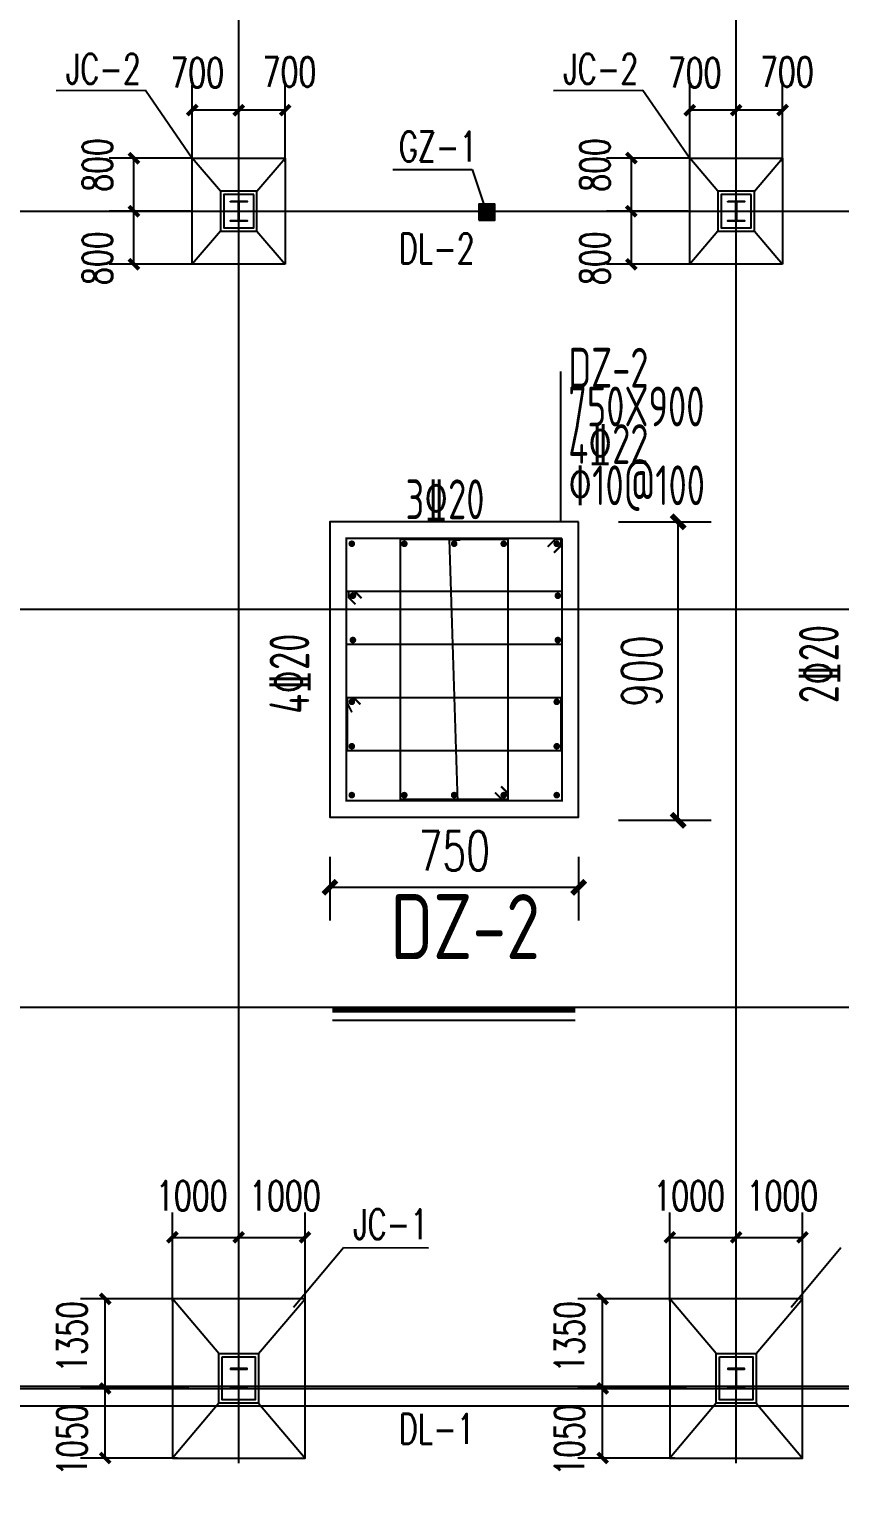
# Model space of a CAD drawing. Extents: x 180850 to 1399066, y 113487 to 334416.
# Drawn here: x 322840 to 335064, y 174007 to 195958 of the extents above; entities that cross this region are included whole.
import ezdxf
from ezdxf.enums import TextEntityAlignment as Align

# ---------------------------------------------------------------- set-up
doc = ezdxf.new("R2010")
doc.units = 0
doc.header["$LTSCALE"] = 1000
for name, color, linetype in [('AXIS', 3, 'Continuous'), ('COLU_DE', 7, 'Continuous'), ('COLU_DE_REIND', 1, 'Continuous'), ('COLU_DE_REINL', 1, 'Continuous'), ('COLU_DE_TEXT_JZ', 7, 'Continuous'), ('DOTE', 1, 'Continuous'), ('GZ', 50, 'Continuous'), ('NUM', 7, 'Continuous'), ('PUB_TEXT', 7, 'Continuous'), ('TEXT', 7, 'Continuous'), ('YCX', 90, 'Continuous'), ('承台', 2, 'Continuous')]:
    doc.layers.add(name, color=color, linetype=linetype)
doc.styles.add('_TCH_DIM_T3', font='SIMPLEX', dxfattribs={"width": 0.705882, "bigfont": 'GBCBIG'})
doc.styles.add('C', font='tssdeng.shx', dxfattribs={"height": 3, "bigfont": 'tssdchn.shx'})
doc.styles.add('TSSD_Norm', font='tssdeng.shx', dxfattribs={"bigfont": 'hztxt.shx'})
doc.styles.add('TSSD_Rein', font='Tssdeng.shx', dxfattribs={"width": 0.7, "bigfont": 'hztxt.shx'})
doc.dimstyles.new('TCH-200-5', dxfattribs={"dimtxt": 595, "dimasz": 200, "dimexe": 500, "dimexo": 600, "dimgap": 252.5, "dimtad": 1, "dimdec": 0, "dimlfac": 0.2, "dimzin": 0, "dimdsep": 46, "dimtxsty": '_TCH_DIM_T3', "dimblk": 'ARCHTICK', "dimcen": 0.09, "dimclrd": 124, "dimclre": 124, "dimclrt": 7, "dimazin": 2, "dimtfac": 1, "dimtdec": 0, "dimtix": 1, "dimtmove": 2, "dimatfit": 3, "dimfxl": 1, "dimtolj": 1, "dimtzin": 0, "dimarcsym": 0})
doc.dimstyles.new('TCH_150_1', dxfattribs={"dimtxt": 446.25, "dimasz": 150, "dimexe": 375, "dimexo": 450, "dimgap": 189.375, "dimtad": 1, "dimdec": 0, "dimzin": 0, "dimdsep": 46, "dimtxsty": '_TCH_DIM_T3', "dimblk": 'ARCHTICK', "dimcen": 0.09, "dimclrd": 256, "dimclre": 256, "dimclrt": 7, "dimazin": 2, "dimtfac": 1, "dimtdec": 0, "dimtix": 1, "dimtmove": 2, "dimatfit": 3, "dimfxl": 1, "dimtolj": 1, "dimtzin": 0, "dimarcsym": 0})

# ---------------------------------------------------------------- blocks, each defined once
blk = doc.blocks.new('A$C33B20A31')
at = {"layer": 'GZ'}
for points in [[(7125, 17900), (7375, 17900), (7375, 17890), (7257, 17890), (7253, 17885), (7253, 17615), (7257, 17610), (7375, 17610), (7375, 17600), (7125, 17600), (7125, 17610), (7243, 17610), (7247, 17615), (7247, 17885), (7243, 17890), (7125, 17890), (7125, 17900)], [(14625, 17900), (14875, 17900), (14875, 17890), (14757, 17890), (14753, 17885), (14753, 17615), (14757, 17610), (14875, 17610), (14875, 17600), (14625, 17600), (14625, 17610), (14743, 17610), (14747, 17615), (14747, 17885), (14743, 17890), (14625, 17890), (14625, 17900)], [(7125, 0), (7375, 0), (7375, 10), (7257, 10), (7253, 15), (7253, 285), (7257, 290), (7375, 290), (7375, 300), (7125, 300), (7125, 290), (7243, 290), (7247, 286), (7247, 15), (7243, 10), (7125, 10), (7125, 0)], [(14625, 0), (14875, 0), (14875, 10), (14757, 10), (14753, 15), (14753, 285), (14757, 290), (14875, 290), (14875, 300), (14625, 300), (14625, 290), (14743, 290), (14747, 286), (14747, 15), (14743, 10), (14625, 10), (14625, 0)]]:
    blk.add_lwpolyline(points, close=True, dxfattribs=at)
blk = doc.blocks.new('_ArchTick')
at = {"color": 0, "linetype": 'ByBlock', "const_width": 0.4}
blk.add_lwpolyline([(-0.5, -0.5), (0.5, 0.5)], dxfattribs=at)
blk = doc.blocks.new('*D1340')
at = {"layer": 'AXIS', "linetype": 'ByBlock', "lineweight": -2, "transparency": 16777216}
for p, q in [((325275, 193212), (324045, 193212)), ((324420, 192412), (324420, 193212)), ((325289, 192412), (324045, 192412))]:
    blk.add_line(p, q, dxfattribs=at)
at = {"layer": 'Defpoints', "color": 0, "linetype": 'ByBlock', "transparency": 16777216}
for p in [(324420, 193212), (325725, 193212), (325739, 192412)]:
    blk.add_point(p, dxfattribs=at)
at = {"layer": 'AXIS', "linetype": 'ByBlock', "lineweight": -2, "transparency": 16777216, "xscale": 150, "yscale": 150, "zscale": 150}
for p, rotation in [((324420, 193212), 90), ((324420, 192412), 270)]:
    blk.add_blockref('_ArchTick', p, dxfattribs=dict(at, rotation=rotation))
at = {"layer": 'AXIS', "color": 7, "linetype": 'ByBlock', "transparency": 16777216, "insert": (323870, 192504), "char_height": 446.2, "attachment_point": 5, "rotation": 90, "style": '_TCH_DIM_T3'}
blk.add_mtext('\\A1;800', dxfattribs=at)
blk = doc.blocks.new('*D1341')
at = {"layer": 'AXIS', "linetype": 'ByBlock', "lineweight": -2, "transparency": 16777216}
for p, q in [((325300, 193957), (325300, 195111)), ((326000, 194082), (326000, 195111)), ((326000, 194736), (325300, 194736))]:
    blk.add_line(p, q, dxfattribs=at)
at = {"layer": 'Defpoints', "color": 0, "linetype": 'ByBlock', "transparency": 16777216}
for p in [(325300, 194736), (326000, 193632), (325300, 193507)]:
    blk.add_point(p, dxfattribs=at)
at = {"layer": 'AXIS', "linetype": 'ByBlock', "lineweight": -2, "transparency": 16777216, "xscale": 150, "yscale": 150, "zscale": 150, "rotation": 180}
blk.add_blockref('_ArchTick', (325300, 194736), dxfattribs=at)
at = {"layer": 'AXIS', "linetype": 'ByBlock', "lineweight": -2, "transparency": 16777216, "xscale": 150, "yscale": 150, "zscale": 150}
blk.add_blockref('_ArchTick', (326000, 194736), dxfattribs=at)
at = {"layer": 'AXIS', "color": 7, "linetype": 'ByBlock', "transparency": 16777216, "insert": (325374, 195300), "char_height": 446.2, "attachment_point": 5, "style": '_TCH_DIM_T3'}
blk.add_mtext('\\A1;700', dxfattribs=at)
blk = doc.blocks.new('*D1342')
at = {"layer": 'AXIS', "linetype": 'ByBlock', "lineweight": -2, "transparency": 16777216}
for p, q in [((326000, 194082), (326000, 195111)), ((326700, 193957), (326700, 195111)), ((326700, 194736), (326000, 194736))]:
    blk.add_line(p, q, dxfattribs=at)
at = {"layer": 'Defpoints', "color": 0, "linetype": 'ByBlock', "transparency": 16777216}
for p in [(326000, 194736), (326000, 193632), (326700, 193507)]:
    blk.add_point(p, dxfattribs=at)
at = {"layer": 'AXIS', "linetype": 'ByBlock', "lineweight": -2, "transparency": 16777216, "xscale": 150, "yscale": 150, "zscale": 150, "rotation": 180}
blk.add_blockref('_ArchTick', (326000, 194736), dxfattribs=at)
at = {"layer": 'AXIS', "linetype": 'ByBlock', "lineweight": -2, "transparency": 16777216, "xscale": 150, "yscale": 150, "zscale": 150}
blk.add_blockref('_ArchTick', (326700, 194736), dxfattribs=at)
at = {"layer": 'AXIS', "color": 7, "linetype": 'ByBlock', "transparency": 16777216, "insert": (326765, 195313), "char_height": 446.2, "attachment_point": 5, "style": '_TCH_DIM_T3'}
blk.add_mtext('\\A1;700', dxfattribs=at)
blk = doc.blocks.new('*D1343')
at = {"layer": 'AXIS', "linetype": 'ByBlock', "lineweight": -2, "transparency": 16777216}
for p, q in [((325289, 194012), (324045, 194012)), ((324420, 193212), (324420, 194012)), ((325275, 193212), (324045, 193212))]:
    blk.add_line(p, q, dxfattribs=at)
at = {"layer": 'Defpoints', "color": 0, "linetype": 'ByBlock', "transparency": 16777216}
for p in [(324420, 194012), (325739, 194012), (325725, 193212)]:
    blk.add_point(p, dxfattribs=at)
at = {"layer": 'AXIS', "linetype": 'ByBlock', "lineweight": -2, "transparency": 16777216, "xscale": 150, "yscale": 150, "zscale": 150}
for p, rotation in [((324420, 194012), 90), ((324420, 193212), 270)]:
    blk.add_blockref('_ArchTick', p, dxfattribs=dict(at, rotation=rotation))
at = {"layer": 'AXIS', "color": 7, "linetype": 'ByBlock', "transparency": 16777216, "insert": (323870, 193909), "char_height": 446.2, "attachment_point": 5, "rotation": 90, "style": '_TCH_DIM_T3'}
blk.add_mtext('\\A1;800', dxfattribs=at)
blk = doc.blocks.new('*D1344')
at = {"layer": 'AXIS', "linetype": 'ByBlock', "lineweight": -2, "transparency": 16777216}
for p, q in [((332775, 193212), (331545, 193212)), ((331920, 192412), (331920, 193212)), ((332789, 192412), (331545, 192412))]:
    blk.add_line(p, q, dxfattribs=at)
at = {"layer": 'Defpoints', "color": 0, "linetype": 'ByBlock', "transparency": 16777216}
for p in [(331920, 193212), (333225, 193212), (333239, 192412)]:
    blk.add_point(p, dxfattribs=at)
at = {"layer": 'AXIS', "linetype": 'ByBlock', "lineweight": -2, "transparency": 16777216, "xscale": 150, "yscale": 150, "zscale": 150}
for p, rotation in [((331920, 193212), 90), ((331920, 192412), 270)]:
    blk.add_blockref('_ArchTick', p, dxfattribs=dict(at, rotation=rotation))
at = {"layer": 'AXIS', "color": 7, "linetype": 'ByBlock', "transparency": 16777216, "insert": (331370, 192504), "char_height": 446.2, "attachment_point": 5, "rotation": 90, "style": '_TCH_DIM_T3'}
blk.add_mtext('\\A1;800', dxfattribs=at)
blk = doc.blocks.new('*D1345')
at = {"layer": 'AXIS', "linetype": 'ByBlock', "lineweight": -2, "transparency": 16777216}
for p, q in [((332800, 193957), (332800, 195111)), ((333500, 194082), (333500, 195111)), ((333500, 194736), (332800, 194736))]:
    blk.add_line(p, q, dxfattribs=at)
at = {"layer": 'Defpoints', "color": 0, "linetype": 'ByBlock', "transparency": 16777216}
for p in [(332800, 194736), (333500, 193632), (332800, 193507)]:
    blk.add_point(p, dxfattribs=at)
at = {"layer": 'AXIS', "linetype": 'ByBlock', "lineweight": -2, "transparency": 16777216, "xscale": 150, "yscale": 150, "zscale": 150, "rotation": 180}
blk.add_blockref('_ArchTick', (332800, 194736), dxfattribs=at)
at = {"layer": 'AXIS', "linetype": 'ByBlock', "lineweight": -2, "transparency": 16777216, "xscale": 150, "yscale": 150, "zscale": 150}
blk.add_blockref('_ArchTick', (333500, 194736), dxfattribs=at)
at = {"layer": 'AXIS', "color": 7, "linetype": 'ByBlock', "transparency": 16777216, "insert": (332874, 195300), "char_height": 446.2, "attachment_point": 5, "style": '_TCH_DIM_T3'}
blk.add_mtext('\\A1;700', dxfattribs=at)
blk = doc.blocks.new('*D1346')
at = {"layer": 'AXIS', "linetype": 'ByBlock', "lineweight": -2, "transparency": 16777216}
for p, q in [((333500, 194082), (333500, 195111)), ((334200, 193957), (334200, 195111)), ((334200, 194736), (333500, 194736))]:
    blk.add_line(p, q, dxfattribs=at)
at = {"layer": 'Defpoints', "color": 0, "linetype": 'ByBlock', "transparency": 16777216}
for p in [(333500, 194736), (333500, 193632), (334200, 193507)]:
    blk.add_point(p, dxfattribs=at)
at = {"layer": 'AXIS', "linetype": 'ByBlock', "lineweight": -2, "transparency": 16777216, "xscale": 150, "yscale": 150, "zscale": 150, "rotation": 180}
blk.add_blockref('_ArchTick', (333500, 194736), dxfattribs=at)
at = {"layer": 'AXIS', "linetype": 'ByBlock', "lineweight": -2, "transparency": 16777216, "xscale": 150, "yscale": 150, "zscale": 150}
blk.add_blockref('_ArchTick', (334200, 194736), dxfattribs=at)
at = {"layer": 'AXIS', "color": 7, "linetype": 'ByBlock', "transparency": 16777216, "insert": (334265, 195313), "char_height": 446.2, "attachment_point": 5, "style": '_TCH_DIM_T3'}
blk.add_mtext('\\A1;700', dxfattribs=at)
blk = doc.blocks.new('*D1347')
at = {"layer": 'AXIS', "linetype": 'ByBlock', "lineweight": -2, "transparency": 16777216}
for p, q in [((332789, 194012), (331545, 194012)), ((331920, 193212), (331920, 194012)), ((332775, 193212), (331545, 193212))]:
    blk.add_line(p, q, dxfattribs=at)
at = {"layer": 'Defpoints', "color": 0, "linetype": 'ByBlock', "transparency": 16777216}
for p in [(331920, 194012), (333239, 194012), (333225, 193212)]:
    blk.add_point(p, dxfattribs=at)
at = {"layer": 'AXIS', "linetype": 'ByBlock', "lineweight": -2, "transparency": 16777216, "xscale": 150, "yscale": 150, "zscale": 150}
for p, rotation in [((331920, 194012), 90), ((331920, 193212), 270)]:
    blk.add_blockref('_ArchTick', p, dxfattribs=dict(at, rotation=rotation))
at = {"layer": 'AXIS', "color": 7, "linetype": 'ByBlock', "transparency": 16777216, "insert": (331370, 193909), "char_height": 446.2, "attachment_point": 5, "rotation": 90, "style": '_TCH_DIM_T3'}
blk.add_mtext('\\A1;800', dxfattribs=at)
blk = doc.blocks.new('*D1576')
at = {"layer": 'AXIS', "linetype": 'ByBlock', "lineweight": -2, "transparency": 16777216}
for p, q in [((332500, 176776), (332500, 178115)), ((333500, 176776), (333500, 178115)), ((332500, 177740), (333500, 177740))]:
    blk.add_line(p, q, dxfattribs=at)
at = {"layer": 'Defpoints', "color": 0, "linetype": 'ByBlock', "transparency": 16777216}
for p in [(333500, 177740), (332500, 176326), (333500, 176326)]:
    blk.add_point(p, dxfattribs=at)
at = {"layer": 'AXIS', "linetype": 'ByBlock', "lineweight": -2, "transparency": 16777216, "xscale": 150, "yscale": 150, "zscale": 150, "rotation": 180}
blk.add_blockref('_ArchTick', (332500, 177740), dxfattribs=at)
at = {"layer": 'AXIS', "linetype": 'ByBlock', "lineweight": -2, "transparency": 16777216, "xscale": 150, "yscale": 150, "zscale": 150}
blk.add_blockref('_ArchTick', (333500, 177740), dxfattribs=at)
at = {"layer": 'AXIS', "color": 7, "linetype": 'ByBlock', "transparency": 16777216, "insert": (332792, 178367), "char_height": 446.2, "attachment_point": 5, "style": '_TCH_DIM_T3'}
blk.add_mtext('\\A1;1000', dxfattribs=at)
blk = doc.blocks.new('*D1577')
at = {"layer": 'AXIS', "linetype": 'ByBlock', "lineweight": -2, "transparency": 16777216}
for p, q in [((332575, 176812), (331112, 176812)), ((331487, 175462), (331487, 176812)), ((332750, 175462), (331112, 175462))]:
    blk.add_line(p, q, dxfattribs=at)
at = {"layer": 'Defpoints', "color": 0, "linetype": 'ByBlock', "transparency": 16777216}
for p in [(331487, 176812), (333025, 176812), (333200, 175462)]:
    blk.add_point(p, dxfattribs=at)
at = {"layer": 'AXIS', "linetype": 'ByBlock', "lineweight": -2, "transparency": 16777216, "xscale": 150, "yscale": 150, "zscale": 150}
for p, rotation in [((331487, 176812), 90), ((331487, 175462), 270)]:
    blk.add_blockref('_ArchTick', p, dxfattribs=dict(at, rotation=rotation))
at = {"layer": 'AXIS', "color": 7, "linetype": 'ByBlock', "transparency": 16777216, "insert": (330987, 176239), "char_height": 446.2, "attachment_point": 5, "rotation": 90, "style": '_TCH_DIM_T3'}
blk.add_mtext('\\A1;1350', dxfattribs=at)
blk = doc.blocks.new('*D1578')
at = {"layer": 'AXIS', "linetype": 'ByBlock', "lineweight": -2, "transparency": 16777216}
for p, q in [((332750, 175462), (331112, 175462)), ((331487, 174412), (331487, 175462)), ((332575, 174412), (331112, 174412))]:
    blk.add_line(p, q, dxfattribs=at)
at = {"layer": 'Defpoints', "color": 0, "linetype": 'ByBlock', "transparency": 16777216}
for p in [(331487, 175462), (333200, 175462), (333025, 174412)]:
    blk.add_point(p, dxfattribs=at)
at = {"layer": 'AXIS', "linetype": 'ByBlock', "lineweight": -2, "transparency": 16777216, "xscale": 150, "yscale": 150, "zscale": 150}
for p, rotation in [((331487, 175462), 90), ((331487, 174412), 270)]:
    blk.add_blockref('_ArchTick', p, dxfattribs=dict(at, rotation=rotation))
at = {"layer": 'AXIS', "color": 7, "linetype": 'ByBlock', "transparency": 16777216, "insert": (330987, 174683), "char_height": 446.2, "attachment_point": 5, "rotation": 90, "style": '_TCH_DIM_T3'}
blk.add_mtext('\\A1;1050', dxfattribs=at)
blk = doc.blocks.new('*D1579')
at = {"layer": 'AXIS', "linetype": 'ByBlock', "lineweight": -2, "transparency": 16777216}
for p, q in [((333500, 176776), (333500, 178115)), ((334500, 176776), (334500, 178115)), ((333500, 177740), (334500, 177740))]:
    blk.add_line(p, q, dxfattribs=at)
at = {"layer": 'Defpoints', "color": 0, "linetype": 'ByBlock', "transparency": 16777216}
for p in [(334500, 177740), (333500, 176326), (334500, 176326)]:
    blk.add_point(p, dxfattribs=at)
at = {"layer": 'AXIS', "linetype": 'ByBlock', "lineweight": -2, "transparency": 16777216, "xscale": 150, "yscale": 150, "zscale": 150, "rotation": 180}
blk.add_blockref('_ArchTick', (333500, 177740), dxfattribs=at)
at = {"layer": 'AXIS', "linetype": 'ByBlock', "lineweight": -2, "transparency": 16777216, "xscale": 150, "yscale": 150, "zscale": 150}
blk.add_blockref('_ArchTick', (334500, 177740), dxfattribs=at)
at = {"layer": 'AXIS', "color": 7, "linetype": 'ByBlock', "transparency": 16777216, "insert": (334197, 178367), "char_height": 446.2, "attachment_point": 5, "style": '_TCH_DIM_T3'}
blk.add_mtext('\\A1;1000', dxfattribs=at)
blk = doc.blocks.new('*D1584')
at = {"layer": 'AXIS', "linetype": 'ByBlock', "lineweight": -2, "transparency": 16777216}
for p, q in [((325000, 176776), (325000, 178115)), ((326000, 176776), (326000, 178115)), ((325000, 177740), (326000, 177740))]:
    blk.add_line(p, q, dxfattribs=at)
at = {"layer": 'Defpoints', "color": 0, "linetype": 'ByBlock', "transparency": 16777216}
for p in [(326000, 177740), (325000, 176326), (326000, 176326)]:
    blk.add_point(p, dxfattribs=at)
at = {"layer": 'AXIS', "linetype": 'ByBlock', "lineweight": -2, "transparency": 16777216, "xscale": 150, "yscale": 150, "zscale": 150, "rotation": 180}
blk.add_blockref('_ArchTick', (325000, 177740), dxfattribs=at)
at = {"layer": 'AXIS', "linetype": 'ByBlock', "lineweight": -2, "transparency": 16777216, "xscale": 150, "yscale": 150, "zscale": 150}
blk.add_blockref('_ArchTick', (326000, 177740), dxfattribs=at)
at = {"layer": 'AXIS', "color": 7, "linetype": 'ByBlock', "transparency": 16777216, "insert": (325292, 178367), "char_height": 446.2, "attachment_point": 5, "style": '_TCH_DIM_T3'}
blk.add_mtext('\\A1;1000', dxfattribs=at)
blk = doc.blocks.new('*D1585')
at = {"layer": 'AXIS', "linetype": 'ByBlock', "lineweight": -2, "transparency": 16777216}
for p, q in [((325075, 176812), (323612, 176812)), ((323987, 175462), (323987, 176812)), ((325250, 175462), (323612, 175462))]:
    blk.add_line(p, q, dxfattribs=at)
at = {"layer": 'Defpoints', "color": 0, "linetype": 'ByBlock', "transparency": 16777216}
for p in [(323987, 176812), (325525, 176812), (325700, 175462)]:
    blk.add_point(p, dxfattribs=at)
at = {"layer": 'AXIS', "linetype": 'ByBlock', "lineweight": -2, "transparency": 16777216, "xscale": 150, "yscale": 150, "zscale": 150}
for p, rotation in [((323987, 176812), 90), ((323987, 175462), 270)]:
    blk.add_blockref('_ArchTick', p, dxfattribs=dict(at, rotation=rotation))
at = {"layer": 'AXIS', "color": 7, "linetype": 'ByBlock', "transparency": 16777216, "insert": (323487, 176239), "char_height": 446.2, "attachment_point": 5, "rotation": 90, "style": '_TCH_DIM_T3'}
blk.add_mtext('\\A1;1350', dxfattribs=at)
blk = doc.blocks.new('*D1586')
at = {"layer": 'AXIS', "linetype": 'ByBlock', "lineweight": -2, "transparency": 16777216}
for p, q in [((325250, 175462), (323612, 175462)), ((323987, 174412), (323987, 175462)), ((325075, 174412), (323612, 174412))]:
    blk.add_line(p, q, dxfattribs=at)
at = {"layer": 'Defpoints', "color": 0, "linetype": 'ByBlock', "transparency": 16777216}
for p in [(323987, 175462), (325700, 175462), (325525, 174412)]:
    blk.add_point(p, dxfattribs=at)
at = {"layer": 'AXIS', "linetype": 'ByBlock', "lineweight": -2, "transparency": 16777216, "xscale": 150, "yscale": 150, "zscale": 150}
for p, rotation in [((323987, 175462), 90), ((323987, 174412), 270)]:
    blk.add_blockref('_ArchTick', p, dxfattribs=dict(at, rotation=rotation))
at = {"layer": 'AXIS', "color": 7, "linetype": 'ByBlock', "transparency": 16777216, "insert": (323487, 174683), "char_height": 446.2, "attachment_point": 5, "rotation": 90, "style": '_TCH_DIM_T3'}
blk.add_mtext('\\A1;1050', dxfattribs=at)
blk = doc.blocks.new('*D1587')
at = {"layer": 'AXIS', "linetype": 'ByBlock', "lineweight": -2, "transparency": 16777216}
for p, q in [((326000, 176776), (326000, 178115)), ((327000, 176776), (327000, 178115)), ((326000, 177740), (327000, 177740))]:
    blk.add_line(p, q, dxfattribs=at)
at = {"layer": 'Defpoints', "color": 0, "linetype": 'ByBlock', "transparency": 16777216}
for p in [(327000, 177740), (326000, 176326), (327000, 176326)]:
    blk.add_point(p, dxfattribs=at)
at = {"layer": 'AXIS', "linetype": 'ByBlock', "lineweight": -2, "transparency": 16777216, "xscale": 150, "yscale": 150, "zscale": 150, "rotation": 180}
blk.add_blockref('_ArchTick', (326000, 177740), dxfattribs=at)
at = {"layer": 'AXIS', "linetype": 'ByBlock', "lineweight": -2, "transparency": 16777216, "xscale": 150, "yscale": 150, "zscale": 150}
blk.add_blockref('_ArchTick', (327000, 177740), dxfattribs=at)
at = {"layer": 'AXIS', "color": 7, "linetype": 'ByBlock', "transparency": 16777216, "insert": (326697, 178367), "char_height": 446.2, "attachment_point": 5, "style": '_TCH_DIM_T3'}
blk.add_mtext('\\A1;1000', dxfattribs=at)
blk = doc.blocks.new('*D1905')
at = {"layer": 'AXIS', "color": 124, "lineweight": -2, "transparency": 16777216}
for p, q in [((331725, 188528), (333125, 188528)), ((332625, 184028), (332625, 188528)), ((331725, 184028), (333125, 184028))]:
    blk.add_line(p, q, dxfattribs=at)
at = {"layer": 'Defpoints', "color": 0, "transparency": 16777216}
for p in [(331125, 188528), (332625, 188528), (331125, 184028)]:
    blk.add_point(p, dxfattribs=at)
at = {"layer": 'AXIS', "color": 124, "lineweight": -2, "transparency": 16777216, "xscale": 200, "yscale": 200, "zscale": 200}
for p, rotation in [((332625, 188528), 90), ((332625, 184028), 270)]:
    blk.add_blockref('_ArchTick', p, dxfattribs=dict(at, rotation=rotation))
at = {"layer": 'AXIS', "color": 7, "transparency": 16777216, "insert": (332075, 186278), "char_height": 595, "attachment_point": 5, "rotation": 90, "style": '_TCH_DIM_T3'}
blk.add_mtext('\\A1;900', dxfattribs=at)
blk = doc.blocks.new('*D1906')
at = {"layer": 'AXIS', "color": 124, "lineweight": -2, "transparency": 16777216}
for p, q in [((327375, 183478), (327375, 182518)), ((331125, 183478), (331125, 182518)), ((327375, 183018), (331125, 183018))]:
    blk.add_line(p, q, dxfattribs=at)
at = {"layer": 'Defpoints', "color": 0, "transparency": 16777216}
for p in [(327375, 184078), (331125, 184078), (331125, 183018)]:
    blk.add_point(p, dxfattribs=at)
at = {"layer": 'AXIS', "color": 124, "lineweight": -2, "transparency": 16777216, "xscale": 200, "yscale": 200, "zscale": 200, "rotation": 180}
blk.add_blockref('_ArchTick', (327375, 183018), dxfattribs=at)
at = {"layer": 'AXIS', "color": 124, "lineweight": -2, "transparency": 16777216, "xscale": 200, "yscale": 200, "zscale": 200}
blk.add_blockref('_ArchTick', (331125, 183018), dxfattribs=at)
at = {"layer": 'AXIS', "color": 7, "transparency": 16777216, "insert": (329250, 183568), "char_height": 595, "attachment_point": 5, "style": '_TCH_DIM_T3'}
blk.add_mtext('\\A1;750', dxfattribs=at)

msp = doc.modelspace()

# ---------------------------------------------------------------- hatches: boundary and pattern name
h = msp.add_hatch(color=256)
h.dxf.hatch_style = 1
h.paths.add_polyline_path([(329860.37, 193319.04), (329620.37, 193319.04), (329620.37, 193079.04), (329860.37, 193079.04)])

# ---------------------------------------------------------------- linework, layer by layer
for p, q in [((325725.32, 193287.31), (325725.32, 193287.31)), ((333225.32, 193287.31), (333225.32, 193287.31)), ((325700.32, 175987.48), (325000.32, 176812.48)), ((326300.32, 175987.48), (327000.32, 176812.48)), ((333200.32, 175987.48), (332500.32, 176812.48)), ((333800.32, 175987.48), (334500.32, 176812.48)), ((325700.32, 175237.48), (325000.32, 174412.48)), ((326300.32, 175237.48), (327000.32, 174412.48)), ((333200.32, 175237.48), (332500.32, 174412.48)), ((333800.32, 175237.48), (334500.32, 174412.48))]:
    msp.add_line(p, q)
for points in [[(318480.32, 211232.31), (379120.32, 211232.31), (379120.32, 175192.31), (318480.32, 175192.31)], [(318780.32, 210932.31), (378820.32, 210932.31), (378820.32, 175492.31), (318780.32, 175492.31)], [(329620.37, 193079.04), (329860.37, 193079.04), (329860.37, 193319.04), (329620.37, 193319.04)], [(325000.32, 174412.48), (327000.32, 174412.48), (327000.32, 176812.48), (325000.32, 176812.48)], [(332500.32, 174412.48), (334500.32, 174412.48), (334500.32, 176812.48), (332500.32, 176812.48)]]:
    msp.add_lwpolyline(points, close=True)
at = {"layer": 'AXIS'}
msp.add_line((330858.3, 188527.94), (330858.3, 190793.09), dxfattribs=at)
at = {"layer": 'COLU_DE'}
msp.add_lwpolyline([(331124.96, 188527.94), (327374.96, 188527.94), (327374.96, 184077.94), (331124.96, 184077.94)], close=True, dxfattribs=at)
at = {"layer": 'COLU_DE_REIND', "const_width": 50}
for points in [[(327679.96, 188197.94, 1), (327729.96, 188197.94, 1)], [(328471.76, 188197.94, 1), (328521.76, 188197.94, 1)], [(329273.36, 188197.94, -1), (329223.36, 188197.94, -1)], [(330020.86, 188197.94, -1), (329970.86, 188197.94, -1)], [(330769.96, 188197.94, 1), (330819.96, 188197.94, 1)], [(327696.56, 187414.54, -1), (327746.56, 187414.54, -1)], [(330786.56, 187414.54, -1), (330836.56, 187414.54, -1)], [(327696.56, 186746, -1), (327746.56, 186746, -1)], [(330786.56, 186746, -1), (330836.56, 186746, -1)], [(327679.96, 185814.54, -1), (327729.96, 185814.54, -1)], [(330769.96, 185814.54, -1), (330819.96, 185814.54, -1)], [(327679.96, 185144.54, -1), (327729.96, 185144.54, -1)], [(330769.96, 185144.54, -1), (330819.96, 185144.54, -1)], [(327679.96, 184407.94, 1), (327729.96, 184407.94, 1)], [(328471.76, 184407.94, 1), (328521.76, 184407.94, 1)], [(329273.36, 184407.94, -1), (329223.36, 184407.94, -1)], [(330020.86, 184407.94, -1), (329970.86, 184407.94, -1)], [(330769.96, 184407.94, 1), (330819.96, 184407.94, 1)]]:
    msp.add_lwpolyline(points, format="xyb", close=True, dxfattribs=at)
at = {"layer": 'COLU_DE_REINL', "const_width": 30}
for points in [[(330750.59, 188061.64), (330859.96, 188171.01), (330859.96, 188279.54), (327623.36, 188279.54), (327623.36, 184326.34), (330876.56, 184326.34), (330876.56, 188262.94), (330768.04, 188262.94), (330658.66, 188153.56)], [(329956.97, 184538.75), (330060.86, 184434.86), (330060.86, 184342.94), (328435.86, 184342.94), (328435.86, 188262.94), (330060.86, 188262.94), (330060.86, 184342.94), (329968.94, 184342.94), (329865.05, 184446.83)], [(329341.28, 188253.21), (329175.54, 188262.94), (329300.41, 184326.34), (329179.76, 184342.94)], [(327760.45, 187283.72), (327656.56, 187387.61), (327656.56, 187479.54), (330876.56, 187479.54), (330876.56, 186679.54), (327623.36, 186679.54), (327623.36, 187479.54), (327748.48, 187479.54), (327852.38, 187375.65)], [(327707.23, 185655.59), (327639.96, 185787.61), (327639.96, 185879.54), (330859.96, 185879.54), (330859.96, 185079.54), (327639.96, 185079.54), (327639.96, 185879.54), (327731.89, 185879.54), (327835.78, 185775.65)]]:
    msp.add_lwpolyline(points, dxfattribs=at)
at = {"layer": 'DOTE'}
for p, q in [((326000.32, 174337.31), (326000.32, 212087.31)), ((333500.32, 174337.31), (333500.32, 212087.31)), ((317625.32, 193212.31), (380100.32, 193212.31)), ((317625.32, 187212.31), (380100.32, 187212.31)), ((317625.32, 181212.31), (380100.32, 181212.31)), ((317625.32, 175462.31), (380100.32, 175462.31))]:
    msp.add_line(p, q, dxfattribs=at)
at = {"layer": 'NUM', "const_width": 75}
msp.add_lwpolyline([(327412.39, 181164.81), (331074.03, 181164.81)], dxfattribs=at)
at = {"layer": 'NUM'}
msp.add_lwpolyline([(327412.39, 181014.81), (331074.03, 181014.81)], dxfattribs=at)
at = {"layer": 'YCX'}
for p, q in [((323245.39, 195033.5), (324595.38, 195035.26)), ((324595.38, 195035.26), (325300.32, 194012.31)), ((330745.39, 195033.5), (332095.38, 195035.26)), ((332095.38, 195035.26), (332800.32, 194012.31)), ((328322.69, 193839.6), (329519.73, 193838.83)), ((329519.73, 193838.83), (329740.37, 193178.87)), ((327580.55, 177580.02), (326827.61, 176683.84)), ((328862.2, 177577.42), (327580.55, 177580.02)), ((335080.55, 177580.02), (334327.61, 176683.84))]:
    msp.add_line(p, q, dxfattribs=at)
at = {"layer": '承台'}
for p, q in [((325725.32, 193512.31), (325300.32, 194012.31)), ((326275.32, 193512.31), (326700.32, 194012.31)), ((333225.32, 193512.31), (332800.32, 194012.31)), ((333775.32, 193512.31), (334200.32, 194012.31)), ((325725.32, 192912.31), (325300.32, 192412.31)), ((326275.32, 192912.31), (326700.32, 192412.31)), ((333225.32, 192912.31), (332800.32, 192412.31)), ((333775.32, 192912.31), (334200.32, 192412.31))]:
    msp.add_line(p, q, dxfattribs=at)
for points in [[(326700.32, 192412.31), (325300.32, 192412.31), (325300.32, 194012.31), (326700.32, 194012.31)], [(334200.32, 192412.31), (332800.32, 192412.31), (332800.32, 194012.31), (334200.32, 194012.31)], [(326275.32, 193512.31), (325725.32, 193512.31), (325725.32, 192912.31), (326275.32, 192912.31)], [(326225.32, 193462.31), (325775.32, 193462.31), (325775.32, 192962.31), (326225.32, 192962.31)], [(333775.32, 193512.31), (333225.32, 193512.31), (333225.32, 192912.31), (333775.32, 192912.31)], [(333725.32, 193462.31), (333275.32, 193462.31), (333275.32, 192962.31), (333725.32, 192962.31)]]:
    msp.add_lwpolyline(points, close=True, dxfattribs=at)
at = {"layer": '承台', "color": 6}
for points in [[(325700.32, 175987.48), (326300.32, 175987.48), (326300.32, 175237.48), (325700.32, 175237.48)], [(325750.32, 175937.48), (326250.32, 175937.48), (326250.32, 175287.48), (325750.32, 175287.48)], [(333200.32, 175987.48), (333800.32, 175987.48), (333800.32, 175237.48), (333200.32, 175237.48)], [(333250.32, 175937.48), (333750.32, 175937.48), (333750.32, 175287.48), (333250.32, 175287.48)]]:
    msp.add_lwpolyline(points, close=True, dxfattribs=at)

# ---------------------------------------------------------------- block references
msp.add_blockref('A$C33B20A31', (318750.32, 175462.31))

# ---------------------------------------------------------------- texts
at = {"layer": 'COLU_DE_TEXT_JZ', "style": 'TSSD_Rein', "width": 0.7}
for s, p in [('4%%13220', (326763, 186238.52)), ('2%%13220', (334747.11, 186384.06))]:
    msp.add_text(s, height=600, rotation=90, dxfattribs=at).set_placement(p, align=Align.MIDDLE)
at = {"layer": 'PUB_TEXT', "style": 'C', "width": 0.8}
msp.add_text('DZ-2', height=980, dxfattribs=at).set_placement((328287.09, 181641.54), align=Align.BOTTOM_LEFT)
at = {"layer": 'TEXT', "style": 'TSSD_Norm', "width": 0.7}
for s, height, p in [('DZ-2', 599.998, (330969.41, 190552.59)), ('750X900', 599.998, (330969.41, 189967.91)), ('4%%13222', 599.998, (330969.41, 189401.59)), ('%%13010@100', 599.9985, (330969.41, 188779.57))]:
    msp.add_text(s, height=height, dxfattribs=at).set_placement(p)
msp.add_text('3%%13220', height=599.998, dxfattribs=at).set_placement((329110.36, 188869.4), align=Align.MIDDLE)
at = {"layer": 'YCX', "style": '_TCH_DIM_T3', "width": 0.705882}
for s, p in [('JC-2', (323394.68, 195135.29)), ('JC-2', (330894.68, 195135.29)), ('GZ-1', (328414.78, 193962.55)), ('JC-1', (327726.72, 177713.89))]:
    msp.add_text(s, height=450, dxfattribs=at).set_placement(p)
at = {"layer": '承台', "color": 6, "style": '_TCH_DIM_T3', "width": 0.705882}
for s, p in [('DL-2', (328414.31, 192426.37)), ('DL-1', (328414.31, 174628.24))]:
    msp.add_text(s, height=450, dxfattribs=at).set_placement(p)

# ---------------------------------------------------------------- dimensions: what is measured, and where the dimension line sits
at = {"layer": 'AXIS', "linetype": 'ByBlock'}
for base, p1, p2, picture, middle in [((325300.32, 194736.32), (326000.32, 193632.31), (325300.32, 193507.31), '*D1341', (325374.12, 195300.39)), ((326000.32, 194736.32), (326700.32, 193507.31), (326000.32, 193632.31), '*D1342', (326765.01, 195312.89)), ((332800.32, 194736.32), (333500.32, 193632.31), (332800.32, 193507.31), '*D1345', (332874.12, 195300.39)), ((333500.32, 194736.32), (334200.32, 193507.31), (333500.32, 193632.31), '*D1346', (334265.01, 195312.89)), ((326000.32, 177740.46), (325000.32, 176326.31), (326000.32, 176326.31), '*D1584', (325292.27, 178366.63)), ((327000.32, 177740.46), (326000.32, 176326.31), (327000.32, 176326.31), '*D1587', (326697.24, 178366.63)), ((333500.32, 177740.46), (332500.32, 176326.31), (333500.32, 176326.31), '*D1576', (332792.27, 178366.63)), ((334500.32, 177740.46), (333500.32, 176326.31), (334500.32, 176326.31), '*D1579', (334197.24, 178366.63))]:
    dim = msp.add_linear_dim(base=base, p1=p1, p2=p2, dimstyle='TCH_150_1', dxfattribs=at)
    dim.commit()
    dim.dimension.update_dxf_attribs({"geometry": picture, "text_midpoint": middle, "dimtype": 160})
for base, p1, p2, angle, picture, middle in [((324419.5, 194012.31), (325725.32, 193212.31), (325739.14, 194012.31), 90, '*D1343', (323869.5, 193909.23)), ((331919.5, 194012.31), (333225.32, 193212.31), (333239.14, 194012.31), 90, '*D1347', (331369.5, 193909.23)), ((324419.5, 193212.31), (325739.14, 192412.31), (325725.32, 193212.31), 90, '*D1340', (323869.5, 192504.26)), ((331919.5, 193212.31), (333239.14, 192412.31), (333225.32, 193212.31), 90, '*D1344', (331369.5, 192504.26)), ((323986.89, 176812.48), (325700.32, 175462.31), (325525.32, 176812.48), 270, '*D1585', (323486.89, 176238.67)), ((331486.89, 176812.48), (333200.32, 175462.31), (333025.32, 176812.48), 270, '*D1577', (330986.89, 176238.67)), ((323986.89, 175462.31), (325525.32, 174412.48), (325700.32, 175462.31), 270, '*D1586', (323486.89, 174683.17)), ((331486.89, 175462.31), (333025.32, 174412.48), (333200.32, 175462.31), 270, '*D1578', (330986.89, 174683.17))]:
    dim = msp.add_linear_dim(base=base, p1=p1, p2=p2, angle=angle, dimstyle='TCH_150_1', dxfattribs=at)
    dim.commit()
    dim.dimension.update_dxf_attribs({"geometry": picture, "text_midpoint": middle, "dimtype": 160})
at = {"layer": 'AXIS'}
dim = msp.add_aligned_dim(p1=(331124.96, 184027.94), p2=(331124.96, 188527.94), distance=-1500, dimstyle='TCH-200-5', dxfattribs=at)
dim.commit()
dim.dimension.update_dxf_attribs({"geometry": '*D1905', "text_midpoint": (332074.96, 186277.94)})
dim = msp.add_linear_dim(base=(331124.96, 183017.59), p1=(327374.96, 184077.94), p2=(331124.96, 184077.94), dimstyle='TCH-200-5', dxfattribs=at)
dim.commit()
dim.dimension.update_dxf_attribs({"geometry": '*D1906', "text_midpoint": (329249.96, 183567.59)})

doc.saveas('drawing.dxf')
